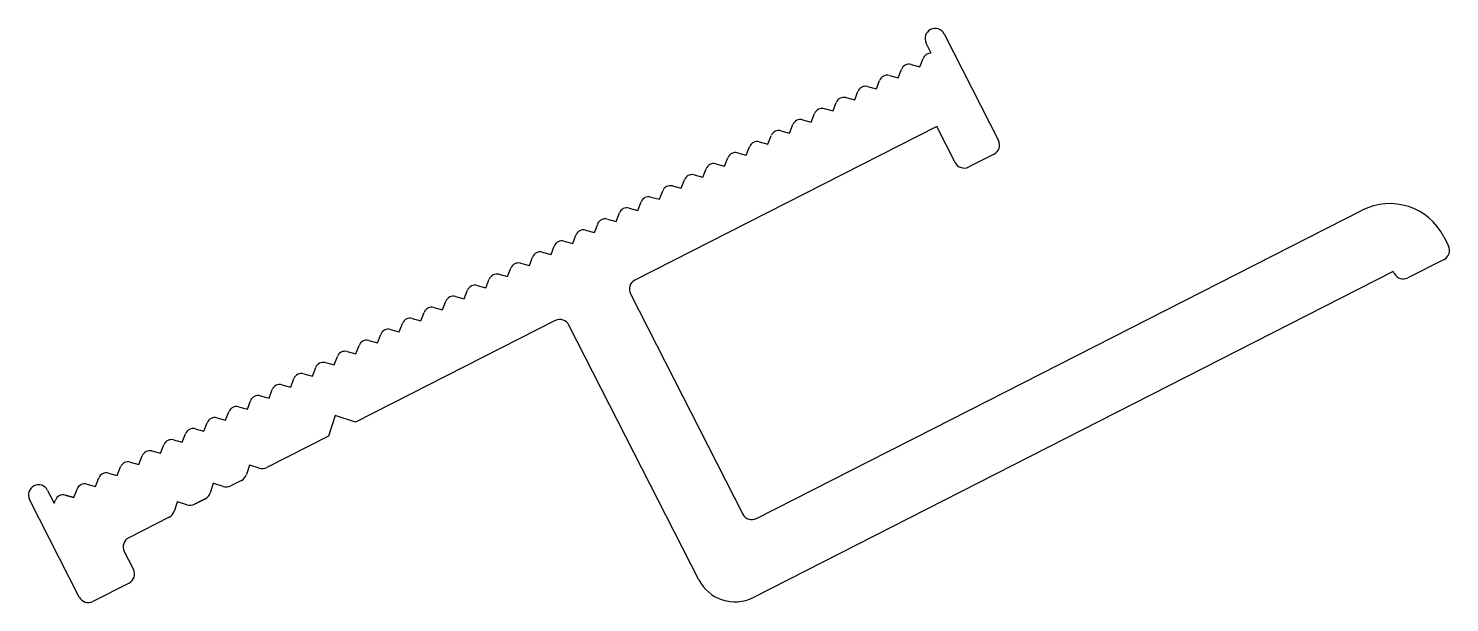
# Model space of a CAD drawing. Extents: x -17.2 to 17.8, y 7.2 to 21.3.
import ezdxf

# ---------------------------------------------------------------- set-up
doc = ezdxf.new("R2010")
doc.units = 0
doc.layers.get('0').update_dxf_attribs({"linetype": 'CONTINUOUS'})

msp = doc.modelspace()

# ---------------------------------------------------------------- linework, layer by layer
for p, q in [((4.995, 21.291), (4.995, 21.291)), ((5.331, 21.182), (5.558, 20.736)), ((5.012, 20.707), (4.886, 20.955)), ((5.558, 20.736), (6.67, 18.554)), ((4.513, 20.428), (4.729, 20.37)), ((4.729, 20.37), (4.81, 20.579)), ((3.66, 19.825), (3.74, 20.034)), ((3.979, 20.156), (4.195, 20.098)), ((4.195, 20.098), (4.275, 20.307)), ((3.126, 19.553), (3.206, 19.762)), ((3.444, 19.883), (3.66, 19.825)), ((2.375, 19.339), (2.591, 19.281)), ((2.591, 19.281), (2.671, 19.489)), ((2.91, 19.611), (3.126, 19.553)), ((1.522, 18.736), (1.602, 18.945)), ((1.84, 19.066), (2.056, 19.008)), ((2.056, 19.008), (2.137, 19.217)), ((5.147, 18.9), (-2.293, 15.109)), ((0.987, 18.463), (1.067, 18.672)), ((1.306, 18.794), (1.522, 18.736)), ((5.601, 18.01), (5.147, 18.9)), ((0.237, 18.249), (0.453, 18.191)), ((0.453, 18.191), (0.533, 18.4)), ((0.771, 18.521), (0.987, 18.463)), ((6.561, 18.218), (5.937, 17.9)), ((-0.298, 17.977), (-0.082, 17.919)), ((-0.082, 17.919), (-0.002, 18.127)), ((-1.151, 17.374), (-1.071, 17.583)), ((-0.833, 17.704), (-0.617, 17.646)), ((-0.617, 17.646), (-0.536, 17.855)), ((-1.686, 17.102), (-1.606, 17.31)), ((-1.367, 17.432), (-1.151, 17.374)), ((-2.436, 16.887), (-2.22, 16.829)), ((-2.22, 16.829), (-2.14, 17.038)), ((-1.902, 17.159), (-1.686, 17.102)), ((8.166, 13.03), (15.628, 16.833)), ((-3.29, 16.284), (-3.209, 16.493)), ((-2.971, 16.615), (-2.755, 16.557)), ((-2.755, 16.557), (-2.675, 16.765)), ((-3.824, 16.012), (-3.744, 16.221)), ((-3.506, 16.342), (-3.29, 16.284)), ((17.646, 16.177), (17.759, 15.954)), ((-4.575, 15.797), (-4.359, 15.74)), ((-4.359, 15.74), (-4.279, 15.948)), ((-4.04, 16.07), (-3.824, 16.012)), ((-5.109, 15.525), (-4.893, 15.467)), ((-4.893, 15.467), (-4.813, 15.676)), ((17.65, 15.618), (16.759, 15.164)), ((-5.963, 14.922), (-5.883, 15.131)), ((-5.644, 15.253), (-5.428, 15.195)), ((-5.428, 15.195), (-5.348, 15.404)), ((16.4, 15.318), (0.629, 7.282)), ((16.423, 15.273), (16.4, 15.318)), ((-6.497, 14.65), (-6.417, 14.859)), ((-6.179, 14.98), (-5.963, 14.922)), ((-2.402, 14.773), (0.367, 9.337)), ((-7.248, 14.435), (-7.032, 14.378)), ((-7.032, 14.378), (-6.952, 14.586)), ((-6.713, 14.708), (-6.497, 14.65)), ((-4.253, 14.11), (-9.176, 11.602)), ((-8.101, 13.833), (-8.021, 14.042)), ((-7.782, 14.163), (-7.566, 14.105)), ((-7.566, 14.105), (-7.486, 14.314)), ((-8.636, 13.56), (-8.556, 13.769)), ((-8.317, 13.891), (-8.101, 13.833)), ((-0.716, 7.719), (-3.917, 14.001)), ((-9.386, 13.346), (-9.17, 13.288)), ((-9.17, 13.288), (-9.09, 13.497)), ((-8.852, 13.618), (-8.636, 13.56)), ((-9.921, 13.073), (-9.705, 13.016)), ((-9.705, 13.016), (-9.625, 13.224)), ((4.617, 11.222), (8.166, 13.03)), ((-10.774, 12.471), (-10.694, 12.68)), ((-10.455, 12.801), (-10.239, 12.743)), ((-10.239, 12.743), (-10.159, 12.952)), ((-11.309, 12.198), (-11.229, 12.407)), ((-10.99, 12.529), (-10.774, 12.471)), ((-12.059, 11.984), (-11.843, 11.926)), ((-11.843, 11.926), (-11.763, 12.135)), ((-11.525, 12.256), (-11.309, 12.198)), ((-12.913, 11.381), (-12.832, 11.59)), ((-12.594, 11.712), (-12.378, 11.654)), ((-12.378, 11.654), (-12.298, 11.862)), ((-9.68, 11.766), (-9.844, 11.261)), ((-9.176, 11.602), (-9.68, 11.766)), ((-13.447, 11.109), (-13.367, 11.318)), ((-13.128, 11.439), (-12.913, 11.381)), ((-9.844, 11.261), (-11.361, 10.488)), ((3.947, 10.881), (4.617, 11.222)), ((-14.198, 10.894), (-13.982, 10.836)), ((-13.982, 10.836), (-13.902, 11.045)), ((-13.663, 11.167), (-13.447, 11.109)), ((0.704, 9.228), (3.947, 10.881)), ((-14.732, 10.622), (-14.516, 10.564)), ((-14.516, 10.564), (-14.436, 10.773)), ((-11.792, 10.543), (-11.867, 10.313)), ((-11.552, 10.473), (-11.782, 10.548)), ((-15.586, 10.019), (-15.505, 10.228)), ((-15.267, 10.35), (-15.051, 10.292)), ((-15.051, 10.292), (-14.971, 10.5)), ((-11.991, 10.167), (-12.252, 10.034)), ((-16.766, 9.923), (-16.604, 9.606)), ((-16.12, 9.747), (-16.04, 9.956)), ((-15.802, 10.077), (-15.586, 10.019)), ((-12.683, 10.089), (-12.758, 9.859)), ((-12.443, 10.019), (-12.673, 10.094)), ((-15.985, 7.29), (-17.211, 9.696)), ((-16.604, 9.606), (-16.575, 9.683)), ((-16.12, 9.747), (-16.336, 9.805)), ((-16.336, 9.805), (-16.12, 9.747)), ((-13.574, 9.635), (-13.648, 9.405)), ((-13.333, 9.565), (-13.564, 9.64)), ((-12.882, 9.713), (-13.143, 9.58)), ((-13.143, 9.58), (-12.882, 9.713)), ((-12.882, 9.713), (-13.143, 9.58)), ((-13.143, 9.58), (-12.882, 9.713)), ((-12.882, 9.713), (-13.143, 9.58)), ((-13.773, 9.259), (-14.767, 8.753)), ((-13.773, 9.259), (-13.773, 9.259)), ((-14.876, 8.417), (-14.649, 7.971)), ((-14.758, 7.635), (-15.649, 7.181))]:
    msp.add_line(p, q)
for centre, radius, start, end in [((5.108, 21.068), 0.25, 117, 207), ((5.108, 21.068), 0.25, 27, 117), ((4.996, 20.507), 0.2, 85.4271, 159), ((4.462, 20.235), 0.2, 75, 159), ((3.927, 19.963), 0.2, 75, 159), ((2.858, 19.418), 0.2, 75, 159), ((3.392, 19.69), 0.2, 75, 159), ((2.323, 19.145), 0.2, 75, 159), ((1.789, 18.873), 0.2, 75, 159), ((1.254, 18.601), 0.2, 75, 159), ((0.185, 18.056), 0.2, 75, 159), ((0.719, 18.328), 0.2, 75, 159), ((6.447, 18.441), 0.25, 297, 27), ((-0.35, 17.783), 0.2, 75, 159), ((5.824, 18.123), 0.25, 207, 297), ((-0.884, 17.511), 0.2, 75, 159), ((-1.954, 16.966), 0.2, 75, 159), ((-1.419, 17.239), 0.2, 75, 159), ((-2.488, 16.694), 0.2, 75, 159), ((16.309, 15.496), 1.5, 27, 117), ((-3.023, 16.421), 0.2, 75, 159), ((-3.557, 16.149), 0.2, 75, 159), ((-4.627, 15.604), 0.2, 75, 159), ((-4.092, 15.877), 0.2, 75, 159), ((17.536, 15.841), 0.25, 297, 27), ((-5.161, 15.332), 0.2, 75, 159), ((-5.696, 15.059), 0.2, 75, 159), ((-2.179, 14.886), 0.25, 117, 207), ((16.645, 15.387), 0.25, 207, 297), ((-6.765, 14.515), 0.2, 75, 159), ((-6.23, 14.787), 0.2, 75, 159), ((-7.3, 14.242), 0.2, 75, 159), ((-7.834, 13.97), 0.2, 75, 159), ((-4.139, 13.887), 0.25, 27, 117), ((-8.369, 13.697), 0.2, 75, 159), ((-9.438, 13.153), 0.2, 75, 159), ((-8.903, 13.425), 0.2, 75, 159), ((-9.973, 12.88), 0.2, 75, 159), ((-10.507, 12.608), 0.2, 75, 159), ((-11.576, 12.063), 0.2, 75, 159), ((-11.042, 12.336), 0.2, 75, 159), ((-12.111, 11.791), 0.2, 75, 159), ((-12.646, 11.518), 0.2, 75, 159), ((-13.18, 11.246), 0.2, 75, 159), ((-14.249, 10.701), 0.2, 75, 159), ((-13.715, 10.974), 0.2, 75, 159), ((-14.784, 10.429), 0.2, 75, 159), ((-11.784, 10.541), 0.008, 72, 162), ((-15.319, 10.156), 0.2, 75, 159), ((-12.104, 10.39), 0.25, 297, 342), ((-11.474, 10.711), 0.25, 252, 297), ((-16.988, 9.809), 0.25, 117, 207), ((-16.988, 9.809), 0.25, 27, 117), ((-16.388, 9.612), 0.2, 75, 159), ((-15.853, 9.884), 0.2, 75, 159), ((-12.995, 9.936), 0.25, 297, 342), ((-12.675, 10.087), 0.008, 72, 162), ((-12.365, 10.257), 0.25, 252, 297), ((-13.566, 9.633), 0.008, 72, 162), ((-13.256, 9.803), 0.25, 252, 297), ((-13.886, 9.482), 0.25, 297, 342), ((0.59, 9.451), 0.25, 207, 297), ((-14.653, 8.53), 0.25, 117, 207), ((-14.872, 7.858), 0.25, 297, 27), ((0.175, 8.173), 1, 207, 297), ((-15.763, 7.404), 0.25, 207, 297)]:
    msp.add_arc(centre, radius, start, end)

doc.saveas('drawing.dxf')
